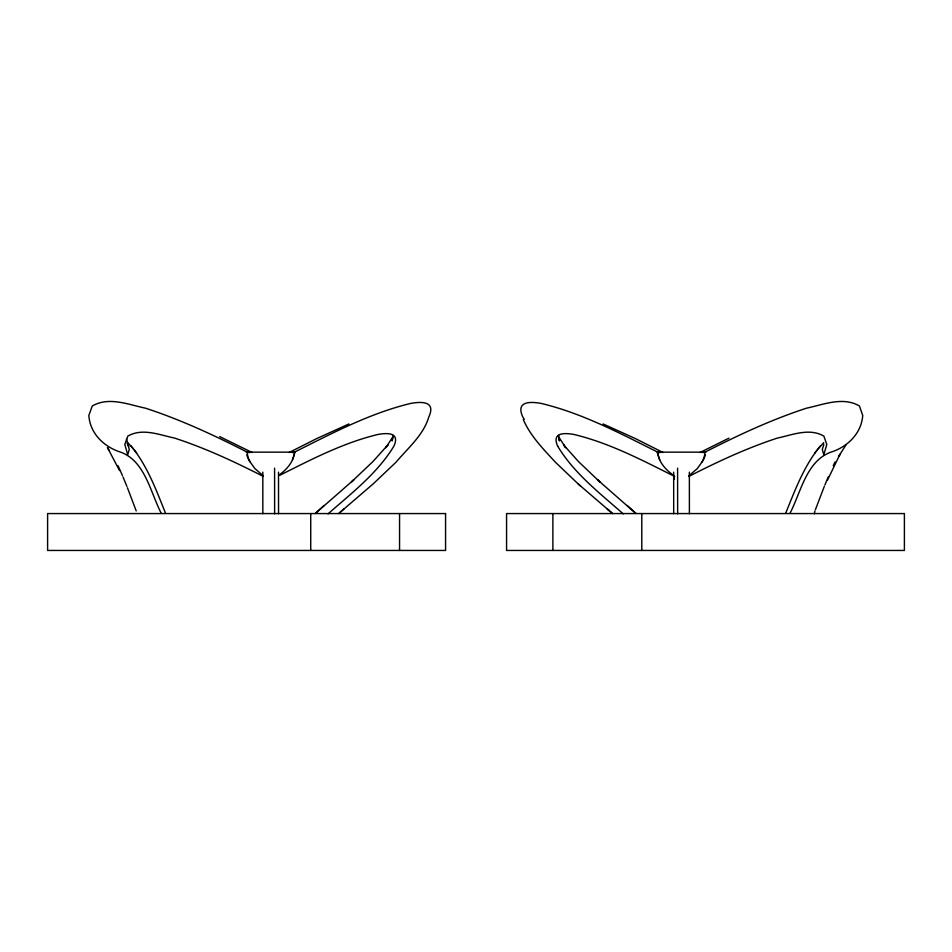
<?xml version="1.0" encoding="UTF-8"?>
<svg xmlns="http://www.w3.org/2000/svg" width="952" height="952" viewBox="0 0 952 952"><rect width="100%" height="100%" fill="white"/><g stroke="black" fill="none" stroke-linecap="round" stroke-linejoin="round"><path stroke-width="1.43" d="M790.053 513.211C801.179 491.72 806.713 459.173 833.095 451.427C848.72 445.738 861.441 432.72 862.738 415.512L859.442 406.004C842.984 396.329 823.551 404.6 806.511 408.182C771.37 419.653 737.824 435.326 704.968 452.152L704.67 454.854A23.157 18.802 74.7 0 1 701.945 462.089L697.304 468.562L688.82 475.893M338.615 513.592L373.125 483.925L396.056 462.16C407.801 448.225 423.58 435.052 428.828 416.893A300.249 40.781 -33 0 0 410.705 403.422C369.626 413.311 331.974 433.374 294.43 452.152C293.728 461.887 286.552 469.717 278.948 475.119M393.105 435.385L392.141 440.966L392.664 438.027M814.281 513.806L814.948 510.926M815.424 509.653L824.301 486.412M785.793 512.985C794.551 491.327 802.917 468.908 817.113 450.106M824.86 485.056L828.252 476.928M827.443 480.236L840.033 454.175L838.522 456.71L846.09 444.655M833.214 465.73L835.035 461.946M292.514 459.721L295.049 452.152L246.282 452.152M823.885 444.465L822.278 449.403L823.813 454.782L826.788 444.477L823.896 436.135C809.462 427.662 792.433 434.909 777.498 438.051C746.796 448.071 717.487 461.744 688.784 476.452M393.331 436.147L385.774 447.726L387.976 444.81L372.839 461.649L351.359 482.045L353.882 479.701L315.517 513.307M818.184 448.773L823.742 442.62M814.805 453.009L820.517 445.833M315.255 513.449L324.073 505.476M339.495 512.83L343.993 508.939M328.012 513.902C351.562 493.172 377.301 473.406 393.842 446.262A263.18 35.748 -33 0 0 377.956 434.457C343.41 442.763 311.613 459.328 280.043 475.155M289.158 452.486L316.814 438.539L348.944 423.949M699.946 452.545L728.946 438.158M702.754 452.64L704.968 452.152M292.181 452.64L294.43 452.152M705.908 452.152L657.142 452.152L659.665 459.721M524.278 419.261L522.743 416.893A300.249 41.103 33 0 1 541.164 403.422C582.35 413.275 620.109 433.35 657.761 452.152L660.01 452.64M161.197 513.211C150.107 491.779 144.752 459.185 118.441 451.427C102.84 445.738 90.012 432.755 88.845 415.512L92.249 406.004C108.814 396.341 128.33 404.576 145.466 408.182C180.678 419.642 214.295 435.314 247.222 452.152L249.436 452.64M219.674 436.599L252.22 452.545M603.08 423.949L635.305 438.539L663.008 452.486M263.347 476.452C234.585 461.732 205.204 448.059 174.442 438.051C159.424 434.897 142.324 427.674 127.794 436.135L124.819 444.477L127.723 454.782L129.258 449.403L126.485 438.789M674.682 476.464C642.148 460.197 609.47 442.966 573.877 434.457A263.18 36.033 33 0 0 557.729 446.262M674.278 475.893C666.269 470.371 658.498 462.363 657.761 452.152M263.347 475.893L254.874 468.562L250.245 462.101A22.372 19.385 90 0 1 246.806 454.854M623.262 513.902C599.808 493.184 574.104 473.43 557.741 446.262M523.291 419.546C530.407 436.064 543.378 449.106 555.337 462.16L578.173 483.925L609.304 510.736M578.173 483.925L580.553 485.996M612.612 513.592L607.233 508.939L611.719 512.83M627.189 505.476L635.984 513.449M635.746 513.354L597.439 479.701L599.962 482.045L578.554 461.649L563.513 444.81L565.714 447.726L558.241 436.147M127.746 442.62L133.28 448.773M134.315 450.106C148.441 468.919 156.723 491.339 165.434 512.985M130.936 445.833L136.624 453.009M108.992 450.153L107.445 447.559L119.512 470.538M127.14 443.465L128.639 446.464M118.06 465.73L122.427 475.572M122.998 476.928L126.925 486.412M127.425 487.721L136.207 510.926M558.919 438.027L559.443 440.966L558.538 435.385M247.222 452.152L247.52 454.854A23.157 18.766 -74.7 0 0 250.245 462.089M674.123 476.286L674.397 479.106M689.367 472.144L689.403 513.735M677.598 468.134L677.634 513.878M673.671 472.144L673.695 513.735M278.508 472.144L278.543 513.735M274.592 468.134L274.628 513.878M262.811 472.144L262.835 513.735M641.791 513.568L641.791 550.446M552.874 513.568L552.874 550.446M399.554 513.568L399.554 550.446M310.733 513.568L310.733 550.446M705.384 454.854A22.372 19.409 -90 0 1 701.945 462.089M445.572 513.568L47.6 513.568L47.6 550.446L445.572 550.446L445.572 513.568M904.4 513.568L506.571 513.568L506.571 550.446L904.4 550.446L904.4 513.568"/></g></svg>
